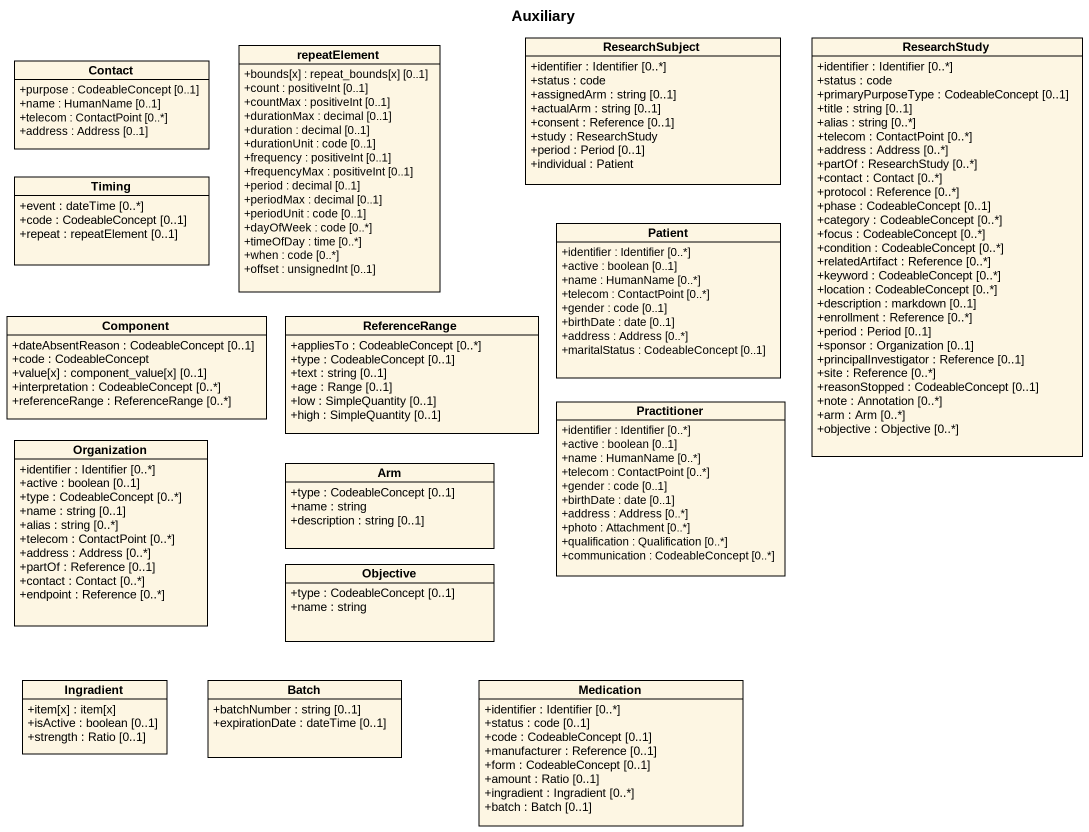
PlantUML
@startuml
title Auxiliary
hide circle
hide empty members
skinparam classAttributeIconSize 0
class Contact {
  +purpose : CodeableConcept [0..1]
  +name : HumanName [0..1]
  +telecom : ContactPoint [0..*]
  +address : Address [0..1]
}
class repeatElement {
  +bounds[x] : repeat_bounds[x] [0..1]
  +count : positiveInt [0..1]
  +countMax : positiveInt [0..1]
  +durationMax : decimal [0..1]
  +duration : decimal [0..1]
  +durationUnit : code [0..1]
  +frequency : positiveInt [0..1]
  +frequencyMax : positiveInt [0..1]
  +period : decimal [0..1]
  +periodMax : decimal [0..1]
  +periodUnit : code [0..1]
  +dayOfWeek : code [0..*]
  +timeOfDay : time [0..*]
  +when : code [0..*]
  +offset : unsignedInt [0..1]
}
class ResearchSubject {
  +identifier : Identifier [0..*]
  +status : code
  +assignedArm : string [0..1]
  +actualArm : string [0..1]
  +consent : Reference [0..1]
  +study : ResearchStudy
  +period : Period [0..1]
  +individual : Patient
}
class ResearchStudy {
  +identifier : Identifier [0..*]
  +status : code
  +primaryPurposeType : CodeableConcept [0..1]
  +title : string [0..1]
  +alias : string [0..*]
  +telecom : ContactPoint [0..*]
  +address : Address [0..*]
  +partOf : ResearchStudy [0..*]
  +contact : Contact [0..*]
  +protocol : Reference [0..*]
  +phase : CodeableConcept [0..1]
  +category : CodeableConcept [0..*]
  +focus : CodeableConcept [0..*]
  +condition : CodeableConcept [0..*]
  +relatedArtifact : Reference [0..*]
  +keyword : CodeableConcept [0..*]
  +location : CodeableConcept [0..*]
  +description : markdown [0..1]
  +enrollment : Reference [0..*]
  +period : Period [0..1]
  +sponsor : Organization [0..1]
  +principalInvestigator : Reference [0..1]
  +site : Reference [0..*]
  +reasonStopped : CodeableConcept [0..1]
  +note : Annotation [0..*]
  +arm : Arm [0..*]
  +objective : Objective [0..*]
}
class Timing {
  +event : dateTime [0..*]
  +code : CodeableConcept [0..1]
  +repeat : repeatElement [0..1]
}
class Patient {
  +identifier : Identifier [0..*]
  +active : boolean [0..1]
  +name : HumanName [0..*]
  +telecom : ContactPoint [0..*]
  +gender : code [0..1]
  +birthDate : date [0..1]
  +address : Address [0..*]
  +maritalStatus : CodeableConcept [0..1]
}
class "Component" as Component_ {
  +dateAbsentReason : CodeableConcept [0..1]
  +code : CodeableConcept
  +value[x] : component_value[x] [0..1]
  +interpretation : CodeableConcept [0..*]
  +referenceRange : ReferenceRange [0..*]
}
class ReferenceRange {
  +appliesTo : CodeableConcept [0..*]
  +type : CodeableConcept [0..1]
  +text : string [0..1]
  +age : Range [0..1]
  +low : SimpleQuantity [0..1]
  +high : SimpleQuantity [0..1]
}
class Practitioner {
  +identifier : Identifier [0..*]
  +active : boolean [0..1]
  +name : HumanName [0..*]
  +telecom : ContactPoint [0..*]
  +gender : code [0..1]
  +birthDate : date [0..1]
  +address : Address [0..*]
  +photo : Attachment [0..*]
  +qualification : Qualification [0..*]
  +communication : CodeableConcept [0..*]
}
class Organization {
  +identifier : Identifier [0..*]
  +active : boolean [0..1]
  +type : CodeableConcept [0..*]
  +name : string [0..1]
  +alias : string [0..*]
  +telecom : ContactPoint [0..*]
  +address : Address [0..*]
  +partOf : Reference [0..1]
  +contact : Contact [0..*]
  +endpoint : Reference [0..*]
}
class Arm {
  +type : CodeableConcept [0..1]
  +name : string
  +description : string [0..1]
}
class Objective {
  +type : CodeableConcept [0..1]
  +name : string
}
class Ingradient {
  +item[x] : item[x]
  +isActive : boolean [0..1]
  +strength : Ratio [0..1]
}
class Batch {
  +batchNumber : string [0..1]
  +expirationDate : dateTime [0..1]
}
class Medication {
  +identifier : Identifier [0..*]
  +status : code [0..1]
  +code : CodeableConcept [0..1]
  +manufacturer : Reference [0..1]
  +form : CodeableConcept [0..1]
  +amount : Ratio [0..1]
  +ingradient : Ingradient [0..*]
  +batch : Batch [0..1]
}
@enduml
